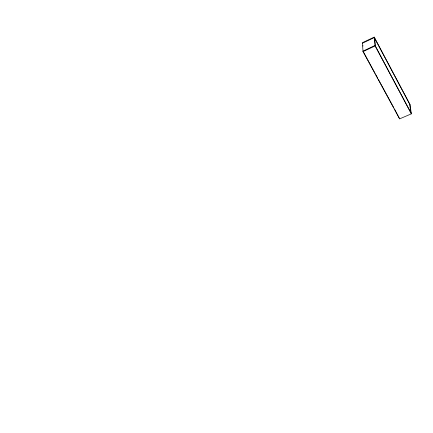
<?xml version="1.0" encoding="UTF-8"?>
<svg xmlns="http://www.w3.org/2000/svg" width="433" height="433" viewBox="0 0 433 433"><rect width="100%" height="100%" fill="white"/><g stroke="black" fill="none" stroke-linecap="round" stroke-linejoin="round"><path stroke-width="0.65" d="M374.231 37.103L362.399 42.726L363.033 51.608L399.627 118.864L411.35 113.857L409.997 104.456L374.231 37.103L375 45.465M362.437 43.203L374.274 37.579L410.067 104.965M411.226 113.354L375.054 45.438L362.995 51.116L375.189 73.523M363.033 51.608L375.102 45.93L375.054 45.438M375.828 74.703L377.755 78.243M378.393 79.423L393.792 107.725M394.436 108.905L399.627 118.864M375.102 45.93L411.35 113.857M409.678 104.229L410.83 112.618M374.702 38.385L375.433 46.277M362.984 45.6L363.016 46.082"/></g></svg>
